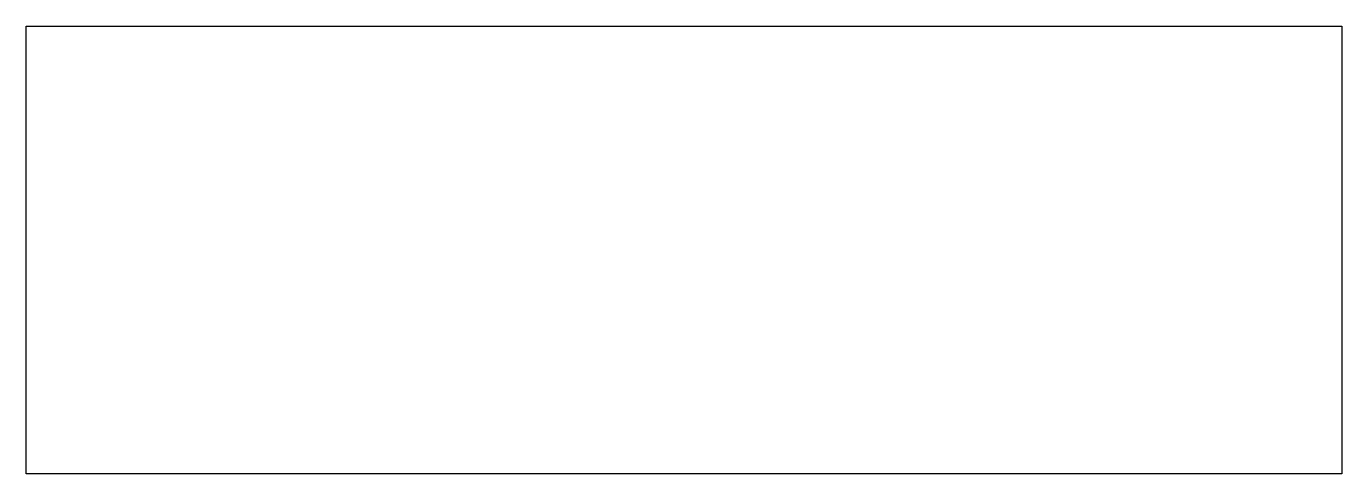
# Model space of a CAD drawing. Header units: millimetres. Extents: x -1057 to -607, y 628 to 781.
import ezdxf

# ---------------------------------------------------------------- set-up
doc = ezdxf.new("R2010")
doc.units = ezdxf.units.MM
doc.layers.add('BLOCK_top', color=7, linetype='CONTINUOUS')

msp = doc.modelspace()

# ---------------------------------------------------------------- linework, layer by layer
at = {"layer": 'BLOCK_top'}
for p, q in [((-1056.94, 781.17), (-606.94, 781.17)), ((-1056.94, 628.17), (-1056.94, 781.17)), ((-606.94, 781.17), (-606.94, 628.17)), ((-606.94, 628.17), (-1056.94, 628.17))]:
    msp.add_line(p, q, dxfattribs=at)

doc.saveas('drawing.dxf')
